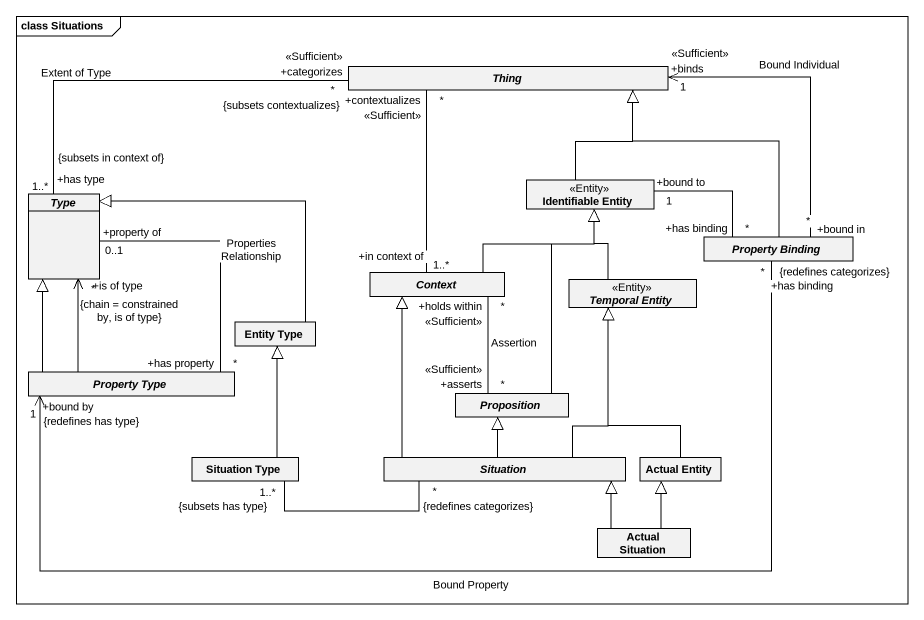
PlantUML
@startuml
mainframe class Situations
hide circle
hide empty members
abstract class Thing
class "Identifiable Entity" as Identifiable_Entity <<Entity>>
abstract class Type
abstract class Context
abstract class "Temporal Entity" as Temporal_Entity <<Entity>>
abstract class "Property Binding" as Property_Binding
class "Entity Type" as Entity_Type
abstract class "Property Type" as Property_Type
abstract class Proposition
class "Situation Type" as Situation_Type
abstract class Situation
class "Actual Entity" as Actual_Entity
class "Actual Situation" as Actual_Situation
Identifiable_Entity -up-|> Thing
Identifiable_Entity "+bound to\n1" -right- "+has binding\n*" Property_Binding
Type "+has type\n1..*\n{subsets in context of}" -right- "+categorizes\n{subsets contextualizes}\n*\n<<Sufficient>>" Thing : Extent of Type
Type "+property of\n0..1" -- "+has property\n*" Property_Type : Properties Relationship
Context "+in context of\n1..*" -up- "+contextualizes\n*\n<<Sufficient>>" Thing
Context -right-|> Identifiable_Entity
Context "+holds within\n*\n<<Sufficient>>" -- "+asserts\n*\n<<Sufficient>>" Proposition : Assertion
Temporal_Entity -up-|> Identifiable_Entity
Property_Binding "+bound in\n*" -up-> "+binds\n1\n<<Sufficient>>" Thing : Bound Individual
Property_Binding -up-|> Thing
Entity_Type -left-|> Type
Property_Type -up-> "{chain = constrained by, is of type}\n+is of type\n*" Type
Property_Type -up-|> Type
Property_Type "+bound by\n1\n{redefines has type}" <-right- "*\n+has binding\n{redefines categorizes}" Property_Binding : Bound Property
Proposition -up-|> Identifiable_Entity
Situation_Type -up-|> Entity_Type
Situation_Type "1..*\n{subsets has type}" -right- "{redefines categorizes}\n*" Situation
Situation -up-|> Context
Situation -up-|> Temporal_Entity
Situation -up-|> Proposition
Actual_Entity -up-|> Temporal_Entity
Actual_Situation -left-|> Situation
Actual_Situation -up-|> Actual_Entity
@enduml
